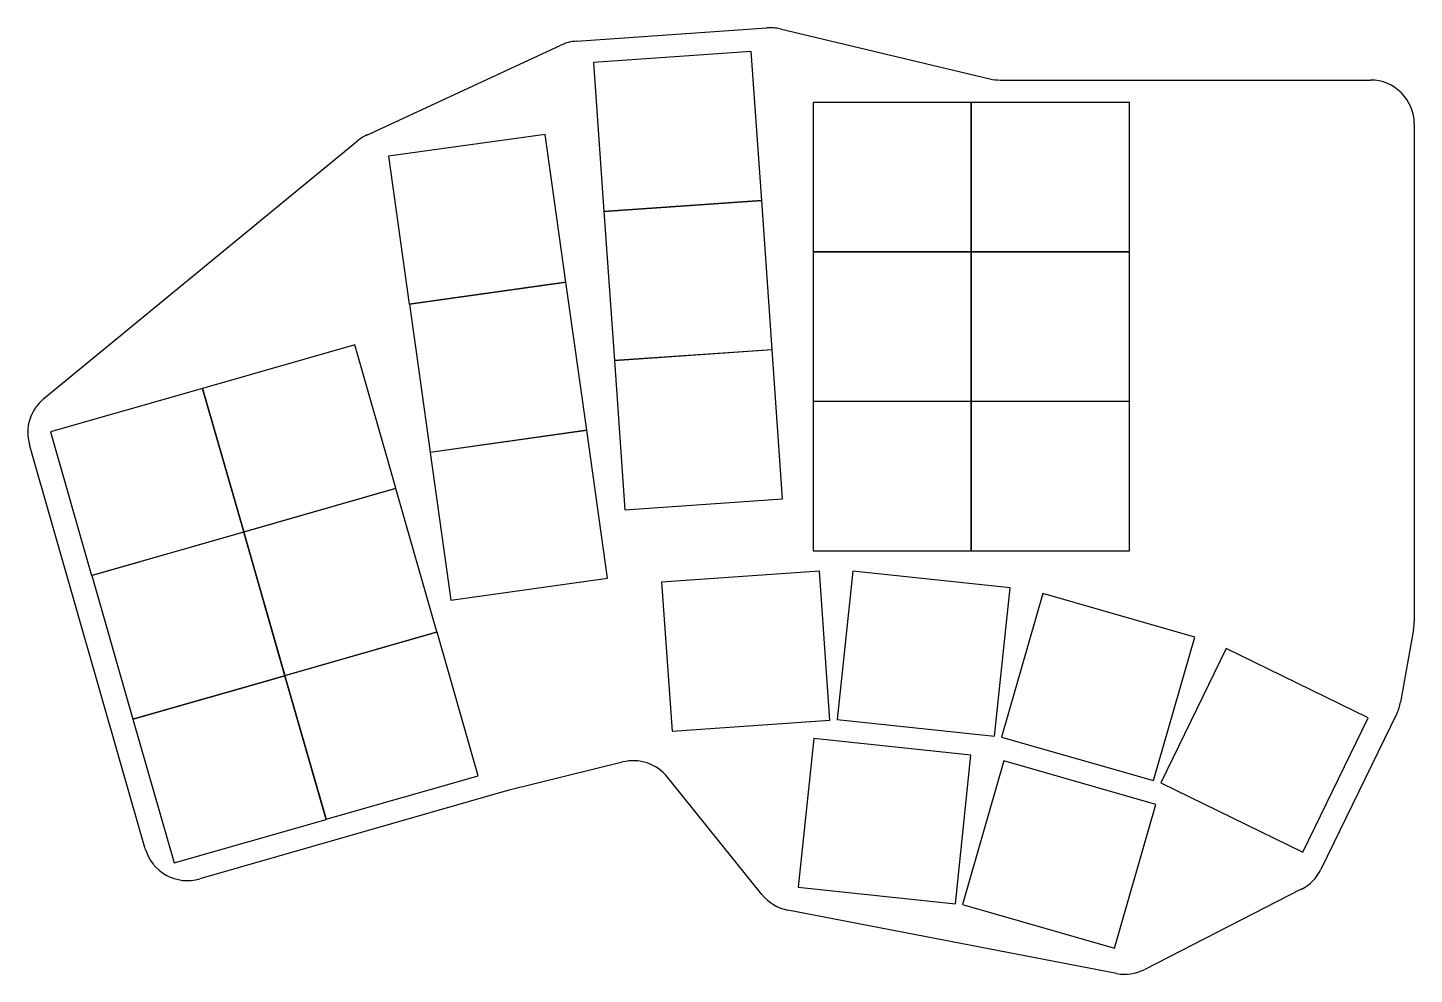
# Model space of a CAD drawing. Header units: millimetres. Extents: x 127 to 285, y -173 to -66.
import ezdxf

# ---------------------------------------------------------------- set-up
doc = ezdxf.new("R2010")
doc.units = ezdxf.units.MM

msp = doc.modelspace()

# ---------------------------------------------------------------- linework, layer by layer
at = {"linetype": 'CONTINUOUS'}
for p, q in [((189.46, -67.18), (211.12, -65.67)), ((212.63, -65.79), (236.51, -71.46)), ((165.63, -77.86), (187.71, -67.63)), ((209.36, -68.35), (191.42, -69.61)), ((210.55, -85.3), (209.36, -68.35)), ((191.42, -69.61), (192.6, -86.55)), ((237.66, -71.6), (279.78, -71.6)), ((234.37, -74.15), (216.38, -74.15)), ((216.38, -74.15), (216.38, -91.14)), ((234.37, -91.14), (234.37, -74.15)), ((252.37, -74.15), (234.38, -74.15)), ((234.38, -74.15), (234.38, -91.14)), ((252.37, -91.14), (252.37, -74.15)), ((284.78, -76.6), (284.78, -133.2)), ((128.87, -107.84), (164.56, -78.53)), ((185.9, -77.78), (168.09, -80.28)), ((188.27, -94.6), (185.9, -77.78)), ((168.09, -80.28), (170.45, -97.1)), ((192.6, -86.55), (210.55, -85.3)), ((210.55, -85.31), (192.6, -86.56)), ((192.6, -86.56), (193.79, -103.51)), ((211.73, -102.26), (210.55, -85.31)), ((216.38, -91.14), (234.37, -91.14)), ((234.37, -91.15), (216.38, -91.15)), ((216.38, -91.15), (216.38, -108.14)), ((234.37, -108.14), (234.37, -91.15)), ((234.38, -91.14), (252.37, -91.14)), ((252.37, -91.15), (234.38, -91.15)), ((234.38, -91.15), (234.38, -108.14)), ((252.37, -108.14), (252.37, -91.15)), ((170.45, -97.1), (188.27, -94.6)), ((188.27, -94.61), (170.46, -97.11)), ((190.64, -111.44), (188.27, -94.61)), ((170.46, -97.11), (172.82, -113.94)), ((164.24, -101.71), (146.94, -106.67)), ((168.92, -118.04), (164.24, -101.71)), ((193.79, -103.51), (211.73, -102.26)), ((211.74, -102.27), (193.79, -103.52)), ((212.92, -119.22), (211.74, -102.27)), ((193.79, -103.52), (194.97, -120.47)), ((146.93, -106.67), (129.64, -111.63)), ((151.62, -123), (146.93, -106.67)), ((146.94, -106.67), (151.63, -123)), ((216.38, -108.14), (234.37, -108.14)), ((234.37, -108.15), (216.38, -108.15)), ((216.38, -108.15), (216.38, -125.14)), ((234.37, -125.14), (234.37, -108.15)), ((234.38, -108.14), (252.37, -108.14)), ((252.37, -108.15), (234.38, -108.15)), ((234.38, -108.15), (234.38, -125.14)), ((252.37, -125.14), (252.37, -108.15)), ((129.64, -111.63), (134.32, -127.96)), ((190.64, -111.44), (172.82, -113.95)), ((172.82, -113.94), (190.64, -111.44)), ((193, -128.27), (190.64, -111.44)), ((140.42, -159.04), (127.24, -113.08)), ((172.82, -113.95), (175.19, -130.77)), ((151.63, -123), (168.92, -118.04)), ((168.92, -118.05), (151.63, -123.01)), ((173.6, -134.38), (168.92, -118.05)), ((194.97, -120.47), (212.92, -119.22)), ((134.32, -127.96), (151.62, -123)), ((151.62, -123.01), (134.33, -127.97)), ((156.3, -139.35), (151.62, -123.01)), ((151.63, -123.01), (156.31, -139.34)), ((216.38, -125.14), (234.37, -125.14)), ((234.38, -125.14), (252.37, -125.14)), ((217.11, -127.45), (199.16, -128.71)), ((218.29, -144.4), (217.11, -127.45)), ((220.9, -127.46), (219.12, -144.35)), ((238.79, -129.34), (220.9, -127.46)), ((134.33, -127.97), (139.01, -144.3)), ((175.19, -130.77), (193, -128.27)), ((199.16, -128.71), (200.34, -145.66)), ((237.01, -146.23), (238.79, -129.34)), ((242.52, -130), (237.84, -146.33)), ((259.81, -134.96), (242.52, -130)), ((156.31, -139.34), (173.6, -134.38)), ((173.61, -134.39), (156.31, -139.35)), ((178.29, -150.73), (173.61, -134.39)), ((255.13, -151.29), (259.81, -134.96)), ((284.7, -134.08), (283.22, -142.35)), ((263.38, -136.26), (255.93, -151.53)), ((279.55, -144.14), (263.38, -136.26)), ((156.31, -139.35), (139.01, -144.31)), ((139.01, -144.3), (156.3, -139.35)), ((160.99, -155.69), (156.31, -139.35)), ((156.31, -139.35), (161, -155.68)), ((139.01, -144.31), (143.69, -160.65)), ((200.34, -145.66), (218.29, -144.4)), ((219.12, -144.35), (237.01, -146.23)), ((272.1, -159.41), (279.55, -144.14)), ((282.79, -143.66), (274.14, -161.4)), ((216.46, -146.51), (214.68, -163.41)), ((234.35, -148.39), (216.46, -146.51)), ((237.84, -146.33), (255.13, -151.29)), ((194.72, -149.17), (181.68, -152.41)), ((232.57, -165.29), (234.35, -148.39)), ((238.08, -149.05), (233.4, -165.39)), ((255.37, -154.01), (238.08, -149.05)), ((161, -155.68), (178.29, -150.73)), ((210.57, -164.24), (199.83, -150.88)), ((181.51, -152.46), (146.61, -162.47)), ((255.93, -151.53), (272.1, -159.41)), ((250.69, -170.35), (255.37, -154.01)), ((143.69, -160.65), (160.99, -155.69)), ((214.68, -163.41), (232.57, -165.29)), ((271.92, -163.65), (254.12, -172.76)), ((233.4, -165.39), (250.69, -170.35)), ((250.9, -173.22), (213.52, -166.02))]:
    msp.add_line(p, q, dxfattribs=at)
for centre, start, end in [((211.47, -70.65), 76.6402, 94), ((189.81, -72.17), 94, 114.8585), ((237.66, -66.6), 256.6402, 270), ((279.78, -76.6), 0, 90), ((167.74, -82.39), 114.8585, 129.3906), ((132.05, -111.7), 129.3906, 196), ((279.78, -133.2), 349.8518, 0), ((278.3, -141.47), 334, 349.8518), ((195.93, -154.02), 38.8197, 103.9799), ((182.89, -157.27), 103.9799, 106), ((145.23, -157.66), 196, 286), ((269.65, -159.2), 297.0911, 334), ((214.47, -161.11), 218.8197, 259.0875), ((251.84, -168.31), 259.0875, 297.0911)]:
    msp.add_arc(centre, 5, start, end, dxfattribs=at)

doc.saveas('drawing.dxf')
